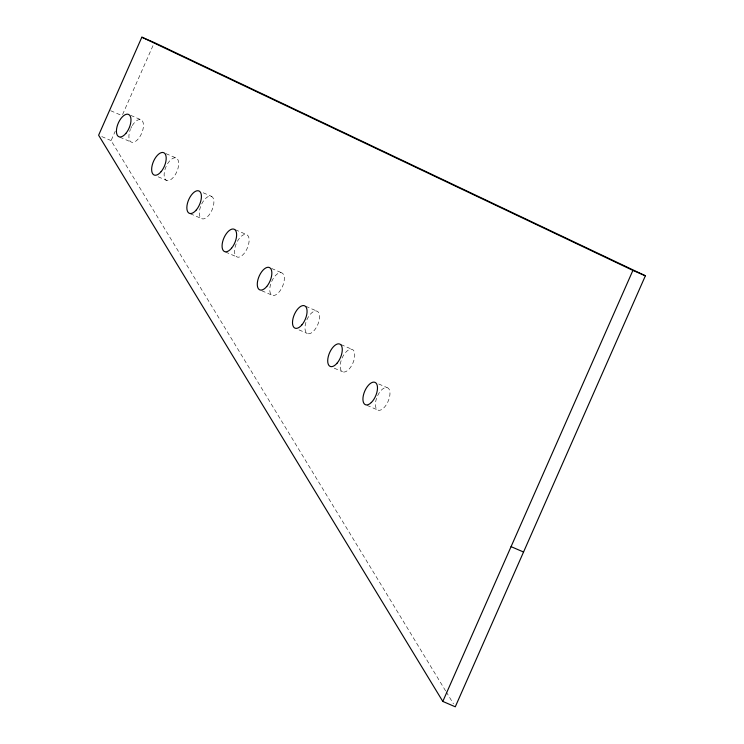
<?xml version="1.0" encoding="UTF-8"?>
<svg xmlns="http://www.w3.org/2000/svg" width="744" height="744" viewBox="0 0 744 744"><rect width="100%" height="100%" fill="white"/><g stroke="black" fill="none" stroke-linecap="round" stroke-linejoin="round"><path stroke-width="0.56" stroke-dasharray="3.72 2.79" d="M445.619 690.906L111.098 140.597L115.227 131.242M122.565 114.585L154.324 42.575M130.693 115.339L141.1 119.821M110.661 110.716L121.058 115.199M165.912 153.617L176.319 158.091A12.174 5.961 -66.7 0 1 173.612 177.016A12.174 5.961 -66.7 0 1 164.285 172.589A12.174 5.961 -66.7 0 1 176.319 158.091M119.831 137.166L131.279 142.095M101.733 136.561L111.098 140.597M203.205 192.789L211.529 196.37M158.165 176.793L166.489 180.374M235.299 229.729L246.748 234.648A12.174 5.961 -66.7 0 1 244.041 253.574A12.174 5.961 -66.7 0 1 234.713 249.147A12.174 5.961 -66.7 0 1 246.748 234.648M190.259 213.723L201.708 218.652M271.56 268.454L281.957 272.927M225.478 252.002L236.918 256.931M305.728 306.286L317.177 311.206M261.73 290.727L272.137 295.21M340.947 344.565L352.386 349.485M299.023 329.899L307.346 333.489M378.687 383.978L387.01 387.559M334.242 368.178L342.566 371.768M366.932 405.322L378.371 410.251M446.223 691.901L453.477 703.824M342.091 358.069A12.174 5.961 -66.7 0 1 354.358 352.033A12.174 5.961 -66.7 0 1 346.332 371.34A12.174 5.961 -66.7 0 1 341.682 359.045M306.881 319.79A12.174 5.961 -66.7 0 1 319.139 313.754A12.174 5.961 -66.7 0 1 311.113 333.061A12.174 5.961 -66.7 0 1 306.472 320.766M271.662 281.511A12.174 5.961 -66.7 0 1 283.929 275.475A12.174 5.961 -66.7 0 1 275.903 294.782A12.174 5.961 -66.7 0 1 271.253 282.488M201.68 203.995A12.174 5.961 -66.7 0 1 213.677 199.606A12.174 5.961 -66.7 0 1 204.851 218.531A12.174 5.961 -66.7 0 1 201.233 204.953M132.255 125.606A12.174 5.961 -66.7 0 1 143.378 123.802A12.174 5.961 -66.7 0 1 134.413 141.974A12.174 5.961 -66.7 0 1 130.395 129.372M130.805 128.396A12.174 5.961 -66.7 0 1 131.735 126.499M383.792 407.898A12.174 5.961 -66.7 0 0 388.387 388.303A12.174 5.961 -66.7 0 0 375.906 400.514A12.174 5.961 -66.7 0 0 383.792 407.898"/><path stroke-width="1.12" d="M141.844 37.2L98.617 135.222L442.801 701.425L455.282 706.8L645.383 275.782L154.324 42.575L141.844 37.2L632.902 270.407L645.383 275.782M442.801 701.425L632.902 270.407M511.072 546.645L523.553 552.02M371.303 402.523A12.174 5.961 -66.7 0 0 375.897 382.928A12.174 5.961 -66.7 0 0 363.416 395.148A12.174 5.961 -66.7 0 0 371.303 402.523M337.199 363.035A12.174 5.961 -66.7 0 0 339.906 344.109A12.174 5.961 -66.7 0 0 327.872 358.608A12.174 5.961 -66.7 0 0 337.199 363.035M301.99 324.756A12.174 5.961 -66.7 0 0 304.687 305.831A12.174 5.961 -66.7 0 0 292.662 320.329A12.174 5.961 -66.7 0 0 301.99 324.756M266.771 286.477A12.174 5.961 -66.7 0 0 269.477 267.552A12.174 5.961 -66.7 0 0 257.443 282.05A12.174 5.961 -66.7 0 0 266.771 286.477M231.551 248.198A12.174 5.961 -66.7 0 0 234.258 229.273A12.174 5.961 -66.7 0 0 222.233 243.772A12.174 5.961 -66.7 0 0 231.551 248.198M196.342 209.92A12.174 5.961 -66.7 0 0 199.048 191.003A12.174 5.961 -66.7 0 0 187.014 205.493A12.174 5.961 -66.7 0 0 196.342 209.92M161.123 171.641A12.174 5.961 -66.7 0 0 163.829 152.725A12.174 5.961 -66.7 0 0 151.804 167.214A12.174 5.961 -66.7 0 0 161.123 171.641M125.913 133.362A12.174 5.961 -66.7 0 0 128.619 114.446A12.174 5.961 -66.7 0 0 116.585 128.935A12.174 5.961 -66.7 0 0 125.913 133.362"/></g></svg>
